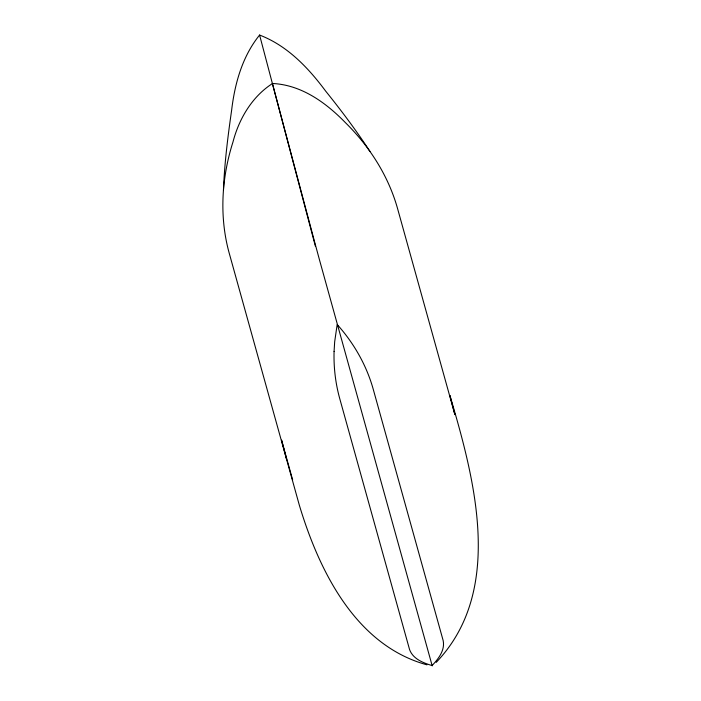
<?xml version="1.0" encoding="UTF-8"?>
<svg xmlns="http://www.w3.org/2000/svg" width="701" height="701" viewBox="0 0 701 701"><rect width="100%" height="100%" fill="white"/><g stroke="black" fill="none" stroke-linecap="round" stroke-linejoin="round"><path stroke-width="1.05" d="M223.444 190.313C224.46 163.482 227.816 136.809 231.628 110.25C234.791 83.48 242.362 56.343 259.589 35.05C287.34 45.661 308.379 67.813 325.72 91.191C341.361 110.6 356.345 130.57 369.962 151.451M432.219 665.889L319.682 260.614A339.1 1.139 75.1 0 1 314.477 241.389L272.382 83.472C301.491 84.856 325.886 102.6 345.514 122.754C369.655 146.527 388.503 176.056 397.633 208.828L454.896 414.641L449.902 395.46C474.603 479.011 504.755 590.733 436.188 662.384M426.979 664.828C355.582 645.306 319.139 570.807 299.38 505.351L229.297 253.464C219.133 217.012 221.516 177.835 232.986 141.97C239.006 118.758 252.123 96.589 272.409 83.577M292.659 479.966L281.574 440.105L286.569 459.286M259.589 35.05L315.38 246.191M334.079 351.403C333.615 367.184 335.446 383.009 339.635 398.238L409.559 649.555C412.933 658.949 423.22 662.944 432.061 665.547C438.344 658.949 445.144 650.344 443.181 640.635L373.256 389.318C366.527 365.265 353.839 343.061 337.172 324.51L334.675 341.764L334.079 351.403"/></g></svg>
